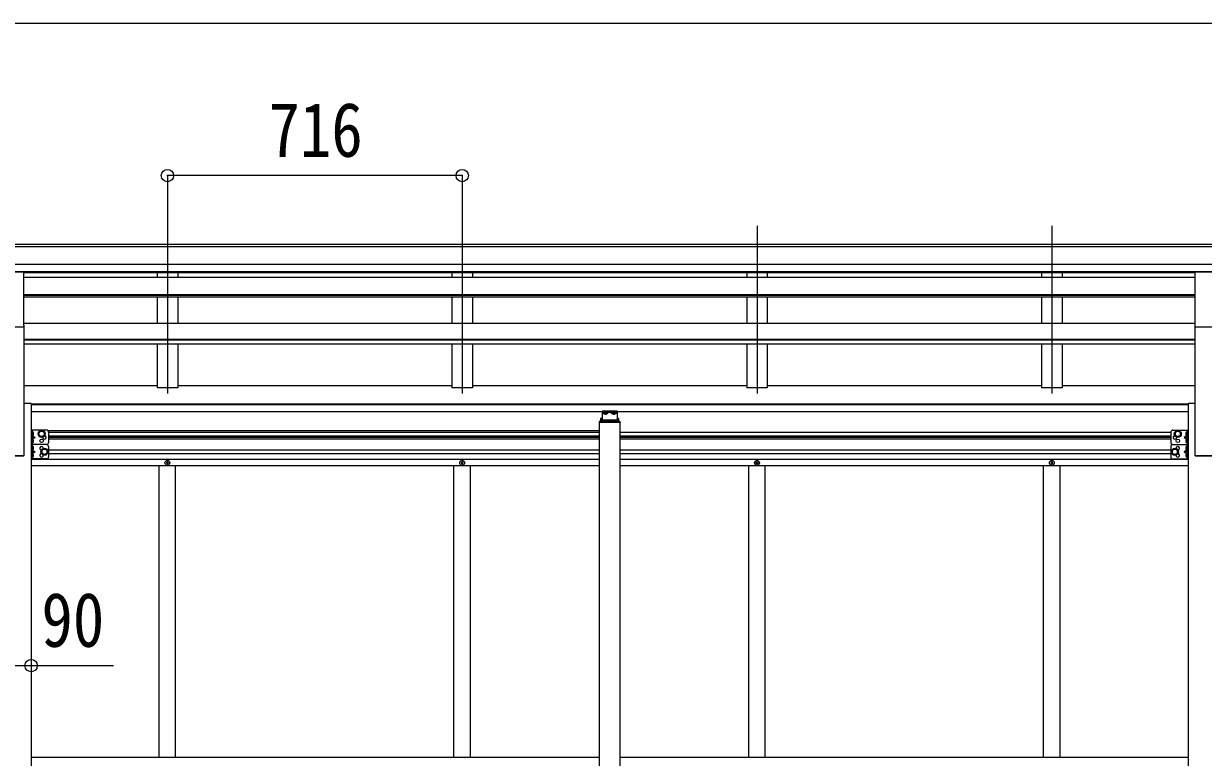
# Model space of a CAD drawing. Units: millimetres at full size, sheet at 1:30. Extents: x -8385 to 8479, y -5853 to 5787.
# Drawn here: x -1874 to 992, y 927 to 2709 of the extents above; entities that cross this region are included whole.
import ezdxf
from ezdxf.enums import TextEntityAlignment as Align

# ---------------------------------------------------------------- set-up
doc = ezdxf.new("R2010")
doc.units = ezdxf.units.MM
doc.header["$LTSCALE"] = 30
doc.header["$PDMODE"] = 32
doc.header["$PDSIZE"] = 30
for name, color, linetype, lineweight in [('0-1_本体', 4, 'Continuous', 9), ('0-2_部品', 7, 'Continuous', 9), ('0-8_PARTS2', 2, 'Continuous', 9), ('0-A_寸法', 6, 'Continuous', 9), ('1-1_GLASS', 4, 'Continuous', 9), ('1-2_GLASS_SEAL', 4, 'Continuous', 9)]:
    doc.layers.add(name, color=color, linetype=linetype, lineweight=lineweight)
doc.styles.add('ＭＳ ゴシック', font='')
doc.styles.get('ＭＳ ゴシック').set_extended_font_data('MS Gothic')

msp = doc.modelspace()

# ---------------------------------------------------------------- linework, layer by layer
at = {"layer": '0-1_本体'}
for p, q in [((2049.06, 2172.44), (-2949.94, 2172.44)), ((2049.06, 2167.09), (-2949.94, 2167.09)), ((2049.06, 2123.57), (-2949.94, 2123.57)), ((2049.06, 2105.89), (-2949.94, 2105.89)), ((972.06, 2103.52), (-1872.94, 2103.52)), ((972.06, 2092.27), (-1872.94, 2092.27)), ((-1549.44, 2103.46), (-1549.44, 2092.27)), ((-1499.44, 2103.46), (-1499.44, 2092.27)), ((-833.44, 2103.46), (-833.44, 2092.27)), ((-783.44, 2103.46), (-783.44, 2092.27)), ((-117.44, 2103.46), (-117.44, 2092.27)), ((-67.44, 2103.46), (-67.44, 2092.27)), ((598.56, 2103.46), (598.56, 2092.27)), ((648.56, 2103.46), (648.56, 2092.27)), ((972.06, 2050.34), (-1872.94, 2050.34)), ((972.06, 2048.84), (-1872.94, 2048.84)), ((972.06, 2044.64), (-1872.94, 2044.64)), ((-1549.44, 2044.64), (-1549.44, 1980.91)), ((-1499.44, 2044.64), (-1499.44, 1980.91)), ((-833.44, 2044.64), (-833.44, 1980.91)), ((-783.44, 2044.64), (-783.44, 1980.91)), ((-117.44, 2044.64), (-117.44, 1980.91)), ((-67.44, 2044.64), (-67.44, 1980.91)), ((598.56, 2044.64), (598.56, 1980.91)), ((648.56, 2044.64), (648.56, 1980.91)), ((972.05, 1980.91), (-1872.95, 1980.91)), ((-1872.94, 1976.59), (-1872.94, 1659.8)), ((972.06, 1659.8), (972.06, 1976.59)), ((972.06, 1941.47), (-1872.94, 1941.47)), ((972.06, 1939.99), (-1872.94, 1939.99)), ((972.06, 1930.74), (-1872.94, 1930.74)), ((-1549.44, 1930.74), (-1549.44, 1824.25)), ((-1499.44, 1930.74), (-1499.44, 1824.25)), ((-833.44, 1930.74), (-833.44, 1824.25)), ((-783.44, 1930.74), (-783.44, 1824.25)), ((-117.44, 1930.74), (-117.44, 1824.25)), ((-67.44, 1930.74), (-67.44, 1824.25)), ((598.56, 1930.74), (598.56, 1824.25)), ((648.56, 1930.74), (648.56, 1824.25)), ((-1549.44, 1829.07), (-1872.94, 1829.07)), ((-1499.44, 1824.25), (-1549.44, 1824.25)), ((-833.44, 1829.07), (-1499.44, 1829.07)), ((-783.44, 1824.25), (-833.44, 1824.25)), ((-117.44, 1829.07), (-783.44, 1829.07)), ((-67.44, 1824.25), (-117.44, 1824.25)), ((598.56, 1829.07), (-67.44, 1829.07)), ((648.56, 1824.25), (598.56, 1824.25)), ((972.06, 1829.07), (648.56, 1829.07)), ((-1855.24, 1786.18), (-1872.94, 1786.18)), ((-1855.24, 1786.18), (-1855.24, -690.2)), ((954.56, 1784.97), (-1855.24, 1784.97)), ((954.56, 1783.57), (-1855.24, 1783.57)), ((972.06, 1786.18), (954.56, 1786.18)), ((954.56, 1786.18), (954.56, -690.2)), ((954.56, 1766.2), (-1855.24, 1766.2)), ((-1872.94, 1659.8), (-1927.94, 1659.8)), ((1027.06, 1659.8), (972.06, 1659.8))]:
    msp.add_line(p, q, dxfattribs=at)
at = {"layer": '0-2_部品'}
for p, q in [((-1872.94, 2105.61), (-1927.94, 2105.61)), ((-1872.94, 1972.1), (-1872.94, 2105.61)), ((1027.06, 2105.61), (972.06, 2105.61)), ((972.06, 1972.1), (972.06, 2105.61)), ((-1872.94, 1972.1), (-1927.94, 1972.1)), ((1027.06, 1972.1), (972.06, 1972.1))]:
    msp.add_line(p, q, dxfattribs=at)
at = {"layer": '0-8_PARTS2'}
for p, q in [((-1524.44, 2217.37), (-1524.44, 1810.58)), ((-808.44, 2217.37), (-808.44, 1810.58)), ((-92.44, 2217.37), (-92.44, 1810.58)), ((623.56, 2217.37), (623.56, 1810.58))]:
    msp.add_line(p, q, dxfattribs=at)
at = {"layer": '0-A_寸法'}
for p, q in [((2055.56, 2708.61), (-2976.44, 2708.61)), ((-1524.44, 2339.61), (-1524.44, 2177.12)), ((-808.44, 2339.61), (-1524.44, 2339.61)), ((-808.44, 2339.61), (-808.44, 2177.12)), ((-1945.44, 1150.2), (-1855.44, 1150.2)), ((-1855.44, 1150.2), (-1655.44, 1150.2))]:
    msp.add_line(p, q, dxfattribs=at)
for p in [(-1524.44, 2339.61), (-808.44, 2339.61), (-1855.44, 1150.2)]:
    msp.add_point(p, dxfattribs=at)
at = {"layer": '1-1_GLASS'}
for p, q in [((-1815.04, 1720.79), (-475.44, 1720.79)), ((-475.44, 1740.01), (-475.44, -390.2)), ((-425.44, 1740.01), (-425.44, -390.2)), ((-1813.06, 1717.29), (-475.44, 1717.29)), ((-1813.04, 1708.29), (-475.44, 1708.29)), ((-1813.04, 1704.79), (-475.44, 1704.79)), ((-475.44, 1699.79), (-1813.04, 1699.79)), ((-425.44, 1717.29), (912.59, 1717.29)), ((-425.44, 1708.29), (912.56, 1708.29)), ((-425.44, 1704.79), (912.56, 1704.79)), ((912.56, 1699.79), (-425.44, 1699.79)), ((-1813.04, 1673.91), (-475.44, 1673.91)), ((-1813.04, 1664.91), (-475.44, 1664.91)), ((-425.44, 1673.91), (912.56, 1673.91)), ((-425.44, 1664.91), (912.56, 1664.91)), ((-1927.94, 1659.79), (-1872.94, 1659.79)), ((-1855.04, 1651.41), (-475.44, 1651.41)), ((-1855.04, 1635.91), (-475.44, 1635.91)), ((-1544.44, 927.79), (-1544.44, 1635.79)), ((-1504.44, 927.79), (-1504.44, 1635.79)), ((-828.44, 927.79), (-828.44, 1635.79)), ((-788.44, 927.79), (-788.44, 1635.79)), ((-425.44, 1651.41), (954.56, 1651.41)), ((-425.44, 1635.91), (954.56, 1635.91)), ((-112.44, 927.79), (-112.44, 1635.79)), ((-72.44, 927.79), (-72.44, 1635.79)), ((603.56, 927.79), (603.56, 1635.79)), ((643.56, 927.79), (643.56, 1635.79)), ((972.06, 1659.79), (1027.06, 1659.79)), ((-1855.04, 927.79), (-475.44, 927.79)), ((-425.44, 927.79), (954.56, 927.79))]:
    msp.add_line(p, q, dxfattribs=at)
at = {"layer": '1-2_GLASS_SEAL'}
for p, q in [((-472.94, 1748.65), (-472.94, 1743.01)), ((-470.44, 1751.22), (-468.94, 1751.22)), ((-470.44, 1748.71), (-470.44, 1743.01)), ((-470.44, 1748.71), (-468.94, 1748.71)), ((-431.94, 1768.04), (-468.94, 1768.04)), ((-468.94, 1768.04), (-468.94, 1748.71)), ((-468.94, 1765.55), (-431.94, 1765.55)), ((-466.34, 1763.12), (-466.34, 1762.63)), ((-462.89, 1761.23), (-462.89, 1760.89)), ((-460.93, 1761.55), (-460.93, 1761.22)), ((-460.44, 1762.47), (-460.44, 1759.78)), ((-459.95, 1761.55), (-459.95, 1761.22)), ((-457.99, 1760.89), (-457.99, 1761.23)), ((-454.54, 1763.12), (-454.54, 1762.63)), ((-446.34, 1763.12), (-446.34, 1762.63)), ((-442.89, 1761.23), (-442.89, 1760.89)), ((-440.93, 1761.55), (-440.93, 1761.22)), ((-440.44, 1762.47), (-440.44, 1759.78)), ((-439.95, 1761.55), (-439.95, 1761.22)), ((-437.99, 1760.89), (-437.99, 1761.23)), ((-434.54, 1763.12), (-434.54, 1762.63)), ((-431.94, 1768.04), (-431.94, 1748.71)), ((-431.94, 1751.22), (-430.44, 1751.22)), ((-431.94, 1748.71), (-430.44, 1748.71)), ((-430.44, 1748.71), (-430.44, 1743.01)), ((-427.94, 1743.01), (-427.94, 1748.65)), ((-1855.04, 1721.79), (-1855.04, 1686.79)), ((-1818.04, 1721.79), (-1855.04, 1721.79)), ((-1852.54, 1721.79), (-1852.54, 1686.79)), ((-475.94, 1741.51), (-475.94, 1740.01)), ((-424.94, 1740.01), (-475.94, 1740.01)), ((-426.44, 1743.01), (-474.44, 1743.01)), ((-470.44, 1746.82), (-430.44, 1746.82)), ((-424.94, 1741.51), (-424.94, 1740.01)), ((917.56, 1721.79), (954.56, 1721.79)), ((952.06, 1721.79), (952.06, 1686.79)), ((954.56, 1721.79), (954.56, 1686.79)), ((-1852.04, 1709.29), (-1852.54, 1709.38)), ((-1852.54, 1704.29), (-1845.54, 1704.29)), ((-1852.04, 1691.29), (-1852.54, 1691.38)), ((-1852.04, 1717.29), (-1851.23, 1717.15)), ((-1852.04, 1709.29), (-1851.23, 1709.43)), ((-1852.04, 1699.29), (-1851.23, 1699.15)), ((-1852.04, 1691.29), (-1851.23, 1691.43)), ((-1813.04, 1716.79), (-1813.04, 1691.79)), ((912.56, 1716.79), (912.56, 1691.79)), ((952.06, 1704.29), (945.06, 1704.29)), ((951.56, 1717.29), (950.76, 1717.15)), ((951.56, 1709.29), (950.76, 1709.43)), ((951.56, 1699.29), (950.76, 1699.15)), ((951.56, 1691.29), (950.76, 1691.43)), ((951.56, 1709.29), (952.06, 1709.38)), ((951.56, 1691.29), (952.06, 1691.38)), ((-1818.04, 1686.79), (-1855.04, 1686.79)), ((-1855.04, 1686.79), (-1855.04, 1651.79)), ((-1818.04, 1686.79), (-1855.04, 1686.79)), ((-1852.54, 1686.79), (-1852.54, 1651.79)), ((-1852.04, 1674.29), (-1852.54, 1674.38)), ((-1852.54, 1669.29), (-1845.54, 1669.29)), ((-1852.04, 1682.29), (-1851.23, 1682.15)), ((-1852.04, 1674.29), (-1851.23, 1674.43)), ((-1852.04, 1664.29), (-1851.23, 1664.15)), ((-1813.04, 1681.79), (-1813.04, 1656.79)), ((912.56, 1681.79), (912.56, 1656.79)), ((917.56, 1686.79), (954.56, 1686.79)), ((917.56, 1686.79), (954.56, 1686.79)), ((952.06, 1669.29), (945.06, 1669.29)), ((951.56, 1682.29), (950.76, 1682.15)), ((951.56, 1674.29), (950.76, 1674.43)), ((951.56, 1664.29), (950.76, 1664.15)), ((951.56, 1674.29), (952.06, 1674.38)), ((952.06, 1686.79), (952.06, 1651.79)), ((954.56, 1686.79), (954.56, 1651.79)), ((-1818.04, 1651.79), (-1855.04, 1651.79)), ((-1852.04, 1656.29), (-1852.54, 1656.38)), ((-1852.04, 1656.29), (-1851.23, 1656.43)), ((-1525.94, 1642.91), (-1526.94, 1642.91)), ((-1522.94, 1641.91), (-1521.94, 1641.91)), ((-809.94, 1642.91), (-810.94, 1642.91)), ((-806.94, 1641.91), (-805.94, 1641.91)), ((-93.94, 1642.91), (-94.94, 1642.91)), ((-90.94, 1641.91), (-89.94, 1641.91)), ((622.06, 1642.91), (621.06, 1642.91)), ((625.06, 1641.91), (626.06, 1641.91)), ((917.56, 1651.79), (954.56, 1651.79)), ((951.56, 1656.29), (950.76, 1656.43)), ((951.56, 1656.29), (952.06, 1656.38))]:
    msp.add_line(p, q, dxfattribs=at)
for points in [[(-461.91, 1761), (-461.72, 1760.97), (-461.64, 1760.97), (-461.53, 1760.97), (-461.36, 1760.98), (-461.22, 1761), (-461.09, 1761.04), (-461, 1761.1), (-460.95, 1761.15)], [(-459.93, 1761.15), (-459.87, 1761.1), (-459.78, 1761.04), (-459.66, 1761), (-459.51, 1760.98), (-459.34, 1760.97), (-459.24, 1760.97), (-459.16, 1760.97), (-458.97, 1761)], [(-441.91, 1761), (-441.72, 1760.97), (-441.64, 1760.97), (-441.53, 1760.97), (-441.36, 1760.98), (-441.22, 1761), (-441.09, 1761.04), (-441, 1761.1), (-440.95, 1761.15)], [(-439.93, 1761.15), (-439.87, 1761.1), (-439.78, 1761.04), (-439.66, 1761), (-439.51, 1760.98), (-439.34, 1760.97), (-439.24, 1760.97), (-439.16, 1760.97), (-438.97, 1761)], [(-1852.92, 1713.29), (-1852.29, 1714.48), (-1850.06, 1715.59)], [(-1852.92, 1713.29), (-1852.29, 1712.1), (-1850.06, 1710.99)], [(-1852.92, 1695.29), (-1852.29, 1696.48), (-1850.06, 1697.59)], [(-1852.92, 1695.29), (-1852.29, 1694.1), (-1850.06, 1692.99)], [(-1852.04, 1709.29), (-1852.04, 1717.29), (-1852.54, 1717.2), (-1852.54, 1709.38)], [(-1852.54, 1709.29), (-1845.54, 1704.29), (-1852.54, 1699.29)], [(-1852.04, 1691.29), (-1852.04, 1699.29), (-1852.54, 1699.2), (-1852.54, 1691.38)], [(952.06, 1709.29), (945.06, 1704.29), (952.06, 1699.29)], [(952.45, 1713.29), (951.81, 1714.48), (949.58, 1715.59)], [(952.45, 1713.29), (951.81, 1712.1), (949.58, 1710.99)], [(952.45, 1695.29), (951.81, 1696.48), (949.58, 1697.59)], [(952.45, 1695.29), (951.81, 1694.1), (949.58, 1692.99)], [(951.56, 1709.29), (951.56, 1717.29), (952.06, 1717.2), (952.06, 1709.38)], [(951.56, 1691.29), (951.56, 1699.29), (952.06, 1699.2), (952.06, 1691.38)], [(-1852.92, 1678.29), (-1852.29, 1679.48), (-1850.06, 1680.59)], [(-1852.92, 1678.29), (-1852.29, 1677.1), (-1850.06, 1675.99)], [(-1852.92, 1660.29), (-1852.29, 1661.48), (-1850.06, 1662.59)], [(-1852.04, 1674.29), (-1852.04, 1682.29), (-1852.54, 1682.2), (-1852.54, 1674.38)], [(-1852.54, 1674.29), (-1845.54, 1669.29), (-1852.54, 1664.29)], [(-1852.04, 1656.29), (-1852.04, 1664.29), (-1852.54, 1664.2), (-1852.54, 1656.38)], [(952.06, 1674.29), (945.06, 1669.29), (952.06, 1664.29)], [(952.45, 1678.29), (951.81, 1679.48), (949.58, 1680.59)], [(952.45, 1678.29), (951.81, 1677.1), (949.58, 1675.99)], [(952.45, 1660.29), (951.81, 1661.48), (949.58, 1662.59)], [(951.56, 1674.29), (951.56, 1682.29), (952.06, 1682.2), (952.06, 1674.38)], [(951.56, 1656.29), (951.56, 1664.29), (952.06, 1664.2), (952.06, 1656.38)], [(-1852.92, 1660.29), (-1852.29, 1659.1), (-1850.06, 1657.99)], [(-1526.94, 1642.91), (-1526.94, 1641.91), (-1525.94, 1641.91)], [(-1523.94, 1643.91), (-1523.94, 1644.91), (-1524.94, 1644.91), (-1524.94, 1643.91)], [(-1524.94, 1640.91), (-1524.94, 1639.91), (-1523.94, 1639.91), (-1523.94, 1640.91)], [(-1521.94, 1641.91), (-1521.94, 1642.91), (-1522.94, 1642.91)], [(-810.94, 1642.91), (-810.94, 1641.91), (-809.94, 1641.91)], [(-807.94, 1643.91), (-807.94, 1644.91), (-808.94, 1644.91), (-808.94, 1643.91)], [(-808.94, 1640.91), (-808.94, 1639.91), (-807.94, 1639.91), (-807.94, 1640.91)], [(-805.94, 1641.91), (-805.94, 1642.91), (-806.94, 1642.91)], [(-94.94, 1642.91), (-94.94, 1641.91), (-93.94, 1641.91)], [(-91.94, 1643.91), (-91.94, 1644.91), (-92.94, 1644.91), (-92.94, 1643.91)], [(-92.94, 1640.91), (-92.94, 1639.91), (-91.94, 1639.91), (-91.94, 1640.91)], [(-89.94, 1641.91), (-89.94, 1642.91), (-90.94, 1642.91)], [(621.06, 1642.91), (621.06, 1641.91), (622.06, 1641.91)], [(624.06, 1643.91), (624.06, 1644.91), (623.06, 1644.91), (623.06, 1643.91)], [(623.06, 1640.91), (623.06, 1639.91), (624.06, 1639.91), (624.06, 1640.91)], [(626.06, 1641.91), (626.06, 1642.91), (625.06, 1642.91)], [(952.45, 1660.29), (951.81, 1659.1), (949.58, 1657.99)]]:
    msp.add_lwpolyline(points, dxfattribs=at)
for points in [[(-1830.04, 1705.28), (-1836.54, 1709.04), (-1836.54, 1716.54), (-1830.04, 1720.29), (-1823.54, 1716.54), (-1823.54, 1709.04)], [(929.56, 1705.28), (936.06, 1709.04), (936.06, 1716.54), (929.56, 1720.29), (923.06, 1716.54), (923.06, 1709.04)], [(-1823.04, 1661.78), (-1829.54, 1665.54), (-1829.54, 1673.04), (-1823.04, 1676.79), (-1816.54, 1673.04), (-1816.54, 1665.54)], [(922.56, 1661.78), (929.06, 1665.54), (929.06, 1673.04), (922.56, 1676.79), (916.06, 1673.04), (916.06, 1665.54)]]:
    msp.add_lwpolyline(points, close=True, dxfattribs=at)
for centre, radius in [((-1830.04, 1712.79), 8.5), ((-1830.04, 1712.79), 7.5), ((-1830.04, 1712.79), 6.5), ((929.56, 1712.79), 8.5), ((929.56, 1712.79), 7.5), ((929.56, 1712.79), 6.5), ((-1830.04, 1695.79), 4.25), ((929.56, 1695.79), 4.25), ((-1823.04, 1669.29), 8.5), ((-1823.04, 1669.29), 7.5), ((-1823.04, 1669.29), 6.5), ((922.56, 1669.29), 8.5), ((922.56, 1669.29), 7.5), ((922.56, 1669.29), 6.5), ((-1524.44, 1642.41), 5.9), ((-808.44, 1642.41), 5.9), ((-92.44, 1642.41), 5.9), ((623.56, 1642.41), 5.9)]:
    msp.add_circle(centre, radius, dxfattribs=at)
for centre, radius, start, end in [((-1818.04, 1716.79), 5, 0, 90), ((-474.44, 1741.51), 1.5, 90, 180), ((-426.44, 1741.51), 1.5, 0, 90), ((917.56, 1716.79), 5, 90, 180), ((-1851.39, 1716.26), 0.9, 32.05588, 80), ((-1851.39, 1710.32), 0.9, 280, 327.94412), ((-1851.39, 1698.26), 0.9, 32.05588, 80), ((-1851.39, 1692.32), 0.9, 280, 327.94412), ((-1856.14, 1713.29), 6.5, 327.94412, 32.05588), ((-1856.14, 1695.29), 6.5, 327.94412, 32.05588), ((-1823.04, 1704.29), 4.25, 173.70569, 85.23923), ((-1818.04, 1691.79), 5, 270, 0), ((917.56, 1691.79), 5, 180, 270), ((922.56, 1704.29), 4.25, 94.76077, 6.29431), ((955.66, 1713.29), 6.5, 147.94412, 212.05588), ((955.66, 1695.29), 6.5, 147.94412, 212.05588), ((950.92, 1716.26), 0.9, 100, 147.94412), ((950.92, 1710.32), 0.9, 212.05588, 260), ((950.92, 1698.26), 0.9, 100, 147.94412), ((950.92, 1692.32), 0.9, 212.05588, 260), ((-1851.39, 1681.26), 0.9, 32.05588, 80), ((-1851.39, 1675.32), 0.9, 280, 327.94412), ((-1851.39, 1663.26), 0.9, 32.05588, 80), ((-1856.14, 1678.29), 6.5, 327.94412, 32.05588), ((-1856.14, 1660.29), 6.5, 327.94412, 32.05588), ((-1830.04, 1677.79), 4.25, 353.70569, 265.23923), ((-1830.04, 1660.79), 4.25, 94.76077, 6.29431), ((-1818.04, 1681.79), 5, 0, 90), ((917.56, 1681.79), 5, 90, 180), ((929.56, 1677.79), 4.25, 274.76077, 186.29431), ((929.56, 1660.79), 4.25, 173.70569, 85.23923), ((955.66, 1678.29), 6.5, 147.94412, 212.05588), ((955.66, 1660.29), 6.5, 147.94412, 212.05588), ((950.92, 1681.26), 0.9, 100, 147.94412), ((950.92, 1675.32), 0.9, 212.05588, 260), ((950.92, 1663.26), 0.9, 100, 147.94412), ((-1851.39, 1657.32), 0.9, 280, 327.94412), ((-1818.04, 1656.79), 5, 270, 0), ((-1525.94, 1643.91), 1, 270, 0), ((-1525.94, 1640.91), 1, 0, 90), ((-1522.94, 1643.91), 1, 180, 270), ((-1522.94, 1640.91), 1, 90, 180), ((-809.94, 1643.91), 1, 270, 0), ((-809.94, 1640.91), 1, 0, 90), ((-806.94, 1643.91), 1, 180, 270), ((-806.94, 1640.91), 1, 90, 180), ((-93.94, 1643.91), 1, 270, 0), ((-93.94, 1640.91), 1, 0, 90), ((-90.94, 1643.91), 1, 180, 270), ((-90.94, 1640.91), 1, 90, 180), ((622.06, 1643.91), 1, 270, 0), ((622.06, 1640.91), 1, 0, 90), ((625.06, 1643.91), 1, 180, 270), ((625.06, 1640.91), 1, 90, 180), ((917.56, 1656.79), 5, 180, 270), ((950.92, 1657.32), 0.9, 212.05588, 260)]:
    msp.add_arc(centre, radius, start, end, dxfattribs=at)
for centre, major_axis, ratio, start_param, end_param in [((-470.44, 1748.65), (0, 2.57), 0.97237, 6.2831853, 7.8539816), ((-460.44, 1763.12), (5.9, 0), 0.342073, 0, 3.1415927), ((-460.44, 1768.4), (8.02, 0), 0.939674, 4.4018361, 4.5279947), ((-460.44, 1768.07), (8.02, 0), 0.939674, 4.4018361, 4.5279947), ((-460.44, 1769.07), (8.02, 0), 0.939674, 4.6512338, 4.7735441), ((-460.44, 1768.4), (-8.02, 0), 0.939674, 1.7551906, 1.8813492), ((-460.44, 1768.07), (-8.02, 0), 0.939674, 1.7551906, 1.8813492), ((-440.44, 1763.12), (5.9, 0), 0.342073, 0, 3.1415927), ((-440.44, 1768.4), (8.02, 0), 0.939674, 4.4018361, 4.5279947), ((-440.44, 1768.07), (8.02, 0), 0.939674, 4.4018361, 4.5279947), ((-440.44, 1769.07), (8.02, 0), 0.939674, 4.6512338, 4.7735441), ((-440.44, 1768.4), (-8.02, 0), 0.939674, 1.7551906, 1.8813492), ((-440.44, 1768.07), (-8.02, 0), 0.939674, 1.7551906, 1.8813492), ((-430.44, 1748.65), (0, 2.57), 0.97237, 4.712389, 6.2831853)]:
    msp.add_ellipse(centre, major_axis=major_axis, ratio=ratio, start_param=start_param, end_param=end_param, dxfattribs=at)
for centre in [(-460.44, 1762.63), (-440.44, 1762.63)]:
    msp.add_ellipse(centre, major_axis=(5.9, 0), ratio=0.342073, dxfattribs=at)

# ---------------------------------------------------------------- texts
at = {"layer": '0-A_寸法', "color": 7, "style": 'ＭＳ ゴシック', "width": 0.85}
for s, p in [('716', (-1278.94, 2345.61)), ('90', (-1830.44, 1156.2))]:
    msp.add_text(s, height=132, dxfattribs=at).set_placement(p, align=Align.BOTTOM_LEFT)

doc.saveas('drawing.dxf')
